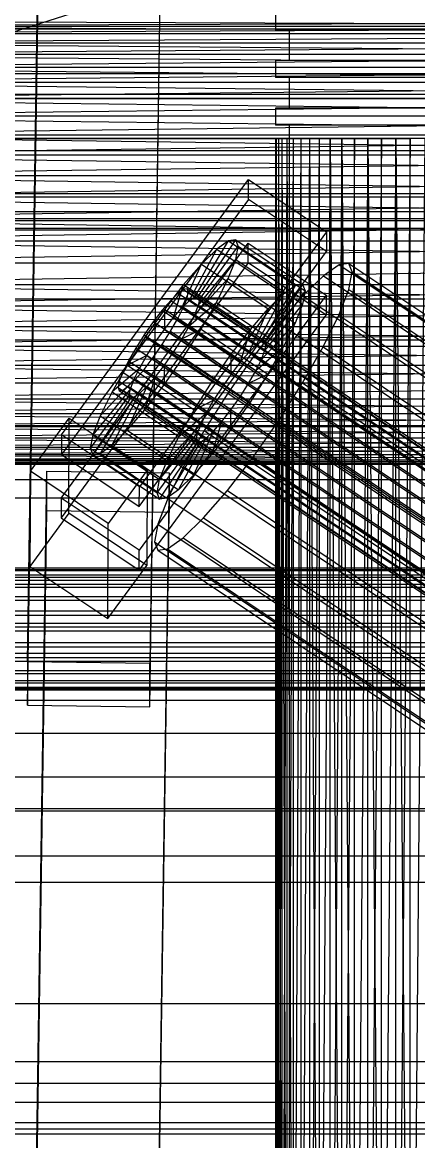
# Model space of a CAD drawing. Header units: millimetres. Extents: x -2500 to 58855, y -53268 to 6837.
# Drawn here: x -379.3 to -321.1, y -33967.7 to -33802.9 of the extents above; entities that cross this region are included whole.
import ezdxf

# ---------------------------------------------------------------- set-up
doc = ezdxf.new("R2010")
doc.units = ezdxf.units.MM
for name, color, linetype, lineweight in [('COTAS_O', 1, 'Continuous', 0), ('frontal_briquetadora', 7, 'Continuous', 0), ('frontal_C01', 7, 'Continuous', 0), ('frontal_C02', 7, 'Continuous', 0), ('frontal_C03', 7, 'Continuous', 0), ('frontal_secador', 7, 'Continuous', 0)]:
    doc.layers.add(name, color=color, linetype=linetype, lineweight=lineweight)
doc.dimstyles.new('R19_100', dxfattribs={"dimtxt": 250, "dimasz": 150, "dimexe": 150, "dimexo": 80, "dimgap": 100, "dimtad": 1, "dimtih": 1, "dimtoh": 1, "dimdsep": 46, "dimcen": 0.09, "dimadec": 0, "dimazin": 0, "dimtfac": 1, "dimtdec": 4, "dimtofl": 0, "dimtmove": 0, "dimatfit": 3, "dimfxl": 1, "dimtolj": 1, "dimtzin": 0, "dimarcsym": 0})

# ---------------------------------------------------------------- blocks, each defined once
blk = doc.blocks.new('*D39')
at = {"layer": 'COTAS_O', "color": 0, "lineweight": -2, "transparency": 16777216}
for p, q in [((-1725, -34320), (-1725, -33550)), ((1725, -34320), (1725, -33550)), ((-1575, -33700), (1575, -33700))]:
    blk.add_line(p, q, dxfattribs=at)
at = {"layer": 'COTAS_O', "color": 0, "transparency": 16777216}
for points in [[(-1575, -33675), (-1575, -33725), (-1725, -33700)], [(1575, -33675), (1575, -33725), (1725, -33700)]]:
    blk.add_solid(points, dxfattribs=at)
at = {"layer": 'Defpoints', "color": 0, "transparency": 16777216}
for p in [(1725, -33700), (-1725, -34400), (1725, -34400)]:
    blk.add_point(p, dxfattribs=at)
blk = doc.blocks.new('*D42')
at = {"layer": 'COTAS_O', "color": 0, "lineweight": -2, "transparency": 16777216}
for p, q in [((-570, -33700), (200, -33700)), ((50, -34750), (50, -33850)), ((-570, -34900), (200, -34900))]:
    blk.add_line(p, q, dxfattribs=at)
at = {"layer": 'COTAS_O', "color": 0, "transparency": 16777216}
for points in [[(25, -33850), (75, -33850), (50, -33700)], [(25, -34750), (75, -34750), (50, -34900)]]:
    blk.add_solid(points, dxfattribs=at)
at = {"layer": 'Defpoints', "color": 0, "transparency": 16777216}
for p in [(-650, -33700), (50, -33700), (-650, -34900)]:
    blk.add_point(p, dxfattribs=at)

msp = doc.modelspace()

# ---------------------------------------------------------------- linework, layer by layer
at = {"layer": 'frontal_briquetadora'}
for p, q in [((-210, -33750), (-430, -33820)), ((-210, -33802.684), (-430, -33803.471)), ((-210, -33803.471), (-430, -33802.684)), ((-342, -33801.5), (-342, -33804)), ((-210, -33803.471), (-430, -33804.562)), ((-210, -33803.471), (-430, -33803.471)), ((-210, -33804.562), (-430, -33803.471)), ((-339.821, -33804), (-342, -33804)), ((-338.019, -33804), (-340, -33804)), ((-340, -33804), (-340, -33808.5)), ((-333.717, -33804), (-339.821, -33804)), ((-332.47, -33804), (-338.019, -33804)), ((-324.895, -33804), (-333.717, -33804)), ((-324.45, -33804), (-332.47, -33804)), ((-315.105, -33804), (-324.895, -33804)), ((-315.55, -33804), (-324.45, -33804)), ((-210, -33804.562), (-430, -33805.946)), ((-210, -33804.562), (-430, -33804.562)), ((-210, -33805.946), (-430, -33807.611)), ((-210, -33805.946), (-430, -33805.946)), ((-210, -33807.611), (-430, -33805.946)), ((-210, -33807.611), (-430, -33809.54)), ((-210, -33807.611), (-430, -33807.611)), ((-430, -33807.611), (-210, -33809.54)), ((-339.821, -33808.5), (-342, -33808.5)), ((-342, -33808.5), (-342, -33811)), ((-338.019, -33808.5), (-340, -33808.5)), ((-333.717, -33808.5), (-339.821, -33808.5)), ((-332.47, -33808.5), (-338.019, -33808.5)), ((-324.895, -33808.5), (-333.717, -33808.5)), ((-324.45, -33808.5), (-332.47, -33808.5)), ((-315.105, -33808.5), (-324.895, -33808.5)), ((-315.55, -33808.5), (-324.45, -33808.5)), ((-210, -33809.54), (-430, -33811.715)), ((-210, -33809.54), (-430, -33809.54)), ((-430, -33809.54), (-210, -33811.715)), ((-339.821, -33811), (-342, -33811)), ((-338.019, -33811), (-340, -33811)), ((-340, -33811), (-340, -33815.5)), ((-333.717, -33811), (-339.821, -33811)), ((-332.47, -33811), (-338.019, -33811)), ((-324.895, -33811), (-333.717, -33811)), ((-324.45, -33811), (-332.47, -33811)), ((-315.105, -33811), (-324.895, -33811)), ((-315.55, -33811), (-324.45, -33811)), ((-210, -33811.715), (-430, -33811.715)), ((-430, -33814.115), (-210, -33811.715)), ((-430, -33811.715), (-210, -33814.115)), ((-210, -33814.115), (-430, -33814.115)), ((-430, -33816.716), (-210, -33814.115)), ((-430, -33814.115), (-210, -33816.716)), ((-339.821, -33815.5), (-342, -33815.5)), ((-342, -33815.5), (-342, -33818)), ((-338.019, -33815.5), (-340, -33815.5)), ((-333.717, -33815.5), (-339.821, -33815.5)), ((-332.47, -33815.5), (-338.019, -33815.5)), ((-324.895, -33815.5), (-333.717, -33815.5)), ((-324.45, -33815.5), (-332.47, -33815.5)), ((-315.105, -33815.5), (-324.895, -33815.5)), ((-315.55, -33815.5), (-324.45, -33815.5)), ((-210, -33816.716), (-430, -33816.716)), ((-430, -33819.494), (-210, -33816.716)), ((-430, -33816.716), (-210, -33819.494)), ((-339.821, -33818), (-342, -33818)), ((-338.019, -33818), (-340, -33818)), ((-340, -33818), (-340, -33990)), ((-333.717, -33818), (-339.821, -33818)), ((-332.47, -33818), (-338.019, -33818)), ((-324.895, -33818), (-333.717, -33818)), ((-324.45, -33818), (-332.47, -33818)), ((-315.105, -33818), (-324.895, -33818)), ((-315.55, -33818), (-324.45, -33818)), ((-210, -33819.494), (-430, -33819.494)), ((-430, -33822.421), (-210, -33819.494)), ((-430, -33819.494), (-210, -33822.421)), ((-210, -33820), (-430, -33820)), ((-335.556, -33820), (-430, -33820)), ((-430, -33820), (-333.957, -33820)), ((-337.006, -33820), (-430, -33820)), ((-338.292, -33820), (-430, -33820)), ((-430, -33820), (-332.223, -33820)), ((-339.402, -33820), (-430, -33820)), ((-430, -33820), (-330.371, -33820)), ((-340.325, -33820), (-430, -33820)), ((-430, -33820), (-328.419, -33820)), ((-341.053, -33820), (-430, -33820)), ((-430, -33820), (-326.386, -33820)), ((-430, -33820), (-324.292, -33820)), ((-341.577, -33820), (-430, -33820)), ((-430, -33820), (-322.156, -33820)), ((-320, -33820), (-430, -33820)), ((-341.894, -33820), (-430, -33820)), ((-342, -33820), (-430, -33820)), ((-341.894, -33820), (-342, -34060)), ((-342, -33820), (-342, -34060)), ((-341.894, -33820), (-342, -33820)), ((-342, -33820), (-341.894, -34060)), ((-341.577, -33820), (-341.894, -34060)), ((-341.894, -33820), (-341.894, -34060)), ((-341.577, -33820), (-341.894, -33820)), ((-341.894, -33820), (-341.577, -34060)), ((-341.053, -33820), (-341.577, -34060)), ((-341.577, -33820), (-341.577, -34060)), ((-341.053, -33820), (-341.577, -33820)), ((-341.577, -33820), (-341.053, -34060)), ((-340.325, -33820), (-341.053, -34060)), ((-341.053, -33820), (-341.053, -34060)), ((-340.325, -33820), (-341.053, -33820)), ((-341.053, -33820), (-340.325, -34060)), ((-339.402, -33820), (-340.325, -34060)), ((-340.325, -33820), (-340.325, -34060)), ((-339.402, -33820), (-340.325, -33820)), ((-340.325, -33820), (-339.402, -34060)), ((-338.292, -33820), (-339.402, -34060)), ((-339.402, -33820), (-339.402, -34060)), ((-338.292, -33820), (-339.402, -33820)), ((-337.006, -33820), (-338.292, -34060)), ((-338.292, -33820), (-338.292, -34060)), ((-337.006, -33820), (-338.292, -33820)), ((-335.556, -33820), (-337.006, -34060)), ((-337.006, -33820), (-337.006, -34060)), ((-335.556, -33820), (-337.006, -33820)), ((-337.006, -33820), (-335.556, -34060)), ((-333.957, -33820), (-335.556, -34060)), ((-335.556, -33820), (-335.556, -34060)), ((-333.957, -33820), (-335.556, -33820)), ((-332.223, -33820), (-333.957, -34060)), ((-333.957, -34060), (-333.957, -33820)), ((-332.223, -33820), (-333.957, -33820)), ((-333.957, -33820), (-332.223, -34060)), ((-330.371, -33820), (-332.223, -34060)), ((-332.223, -34060), (-332.223, -33820)), ((-330.371, -33820), (-332.223, -33820)), ((-332.223, -33820), (-330.371, -34060)), ((-328.419, -33820), (-330.371, -34060)), ((-330.371, -34060), (-330.371, -33820)), ((-328.419, -33820), (-330.371, -33820)), ((-326.386, -33820), (-328.419, -34060)), ((-328.419, -34060), (-328.419, -33820)), ((-326.386, -33820), (-328.419, -33820)), ((-328.419, -33820), (-326.386, -34060)), ((-324.292, -33820), (-326.386, -34060)), ((-326.386, -34060), (-326.386, -33820)), ((-324.292, -33820), (-326.386, -33820)), ((-322.156, -33820), (-324.292, -34060)), ((-324.292, -34060), (-324.292, -33820)), ((-322.156, -33820), (-324.292, -33820)), ((-324.292, -33820), (-322.156, -34060)), ((-320, -33820), (-322.156, -34060)), ((-322.156, -34060), (-322.156, -33820)), ((-320, -33820), (-322.156, -33820)), ((-210, -33822.421), (-430, -33822.421)), ((-430, -33825.47), (-210, -33822.421)), ((-430, -33822.421), (-210, -33825.47)), ((-210, -33825.47), (-430, -33825.47)), ((-430, -33828.612), (-210, -33825.47)), ((-430, -33825.47), (-210, -33828.612)), ((-210, -33828.612), (-430, -33828.612)), ((-430, -33831.815), (-210, -33828.612)), ((-430, -33828.612), (-210, -33831.815)), ((-210, -33831.815), (-430, -33835.05)), ((-210, -33831.815), (-430, -33831.815)), ((-430, -33831.815), (-210, -33835.05)), ((-210, -33835.05), (-430, -33838.284)), ((-430, -33835.05), (-210, -33835.05)), ((-210, -33838.284), (-430, -33835.05)), ((-210, -33838.284), (-430, -33841.488)), ((-430, -33838.284), (-210, -33838.284)), ((-210, -33841.488), (-430, -33844.629)), ((-430, -33841.488), (-210, -33841.488)), ((-210, -33844.629), (-430, -33841.488)), ((-210, -33844.629), (-430, -33847.678)), ((-430, -33844.629), (-210, -33844.629)), ((-210, -33847.678), (-430, -33844.629)), ((-210, -33847.678), (-430, -33850.606)), ((-430, -33847.678), (-210, -33847.678)), ((-210, -33850.606), (-430, -33847.678)), ((-210, -33850.606), (-430, -33853.384)), ((-430, -33850.606), (-210, -33850.606)), ((-210, -33853.384), (-430, -33850.606)), ((-210, -33853.384), (-430, -33855.985)), ((-430, -33853.384), (-210, -33853.384)), ((-210, -33855.985), (-430, -33853.384)), ((-210, -33855.985), (-430, -33858.384)), ((-430, -33855.985), (-210, -33855.985)), ((-210, -33858.384), (-430, -33858.384)), ((-210, -33858.384), (-430, -33860.559)), ((-210, -33860.559), (-430, -33858.384)), ((-210, -33860.559), (-430, -33860.559)), ((-210, -33860.559), (-430, -33862.488)), ((-210, -33862.488), (-430, -33860.559)), ((-210, -33862.488), (-430, -33862.488)), ((-210, -33862.488), (-430, -33864.153)), ((-210, -33864.153), (-430, -33862.488)), ((-210, -33864.153), (-430, -33864.153)), ((-210, -33864.153), (-430, -33865.538)), ((-210, -33865.538), (-430, -33864.153)), ((-210, -33865.538), (-430, -33865.538)), ((-210, -33865.538), (-430, -33866.629)), ((-210, -33866.629), (-430, -33865.538)), ((-210, -33866.629), (-430, -33866.629)), ((-210, -33866.629), (-430, -33867.416)), ((-210, -33867.416), (-430, -33866.629)), ((-210, -33867.416), (-430, -33867.416)), ((-210, -33867.416), (-430, -33867.891)), ((-210, -33867.891), (-430, -33867.416)), ((-210, -33867.891), (-430, -33867.891)), ((-210, -33867.891), (-430, -33868.05)), ((-210, -33868.05), (-430, -33867.891)), ((-210, -33868.05), (-430, -33868.05))]:
    msp.add_line(p, q, dxfattribs=at)
at = {"layer": 'frontal_C01'}
for p, q in [((-378.512, -33897.114), (-375.644, -33705.166)), ((-357.646, -33705.408), (-360.514, -33897.355)), ((-378.512, -33903.518), (-375.644, -33711.57)), ((-360.514, -33903.759), (-357.646, -33711.811)), ((450, -33810.442), (-450, -33810.442)), ((450, -33830.793), (-450, -33830.793)), ((-450, -33843.6), (450, -33843.6)), ((-425, -33891.431), (425, -33891.431)), ((-360.514, -33897.355), (-378.512, -33897.114)), ((-378.512, -33897.114), (-378.512, -33903.518)), ((-360.514, -33903.759), (-360.514, -33897.355)), ((425, -33902.8), (-425, -33902.8)), ((-378.512, -33903.518), (-360.514, -33903.759)), ((425, -33907.696), (-425, -33907.696)), ((-425, -33919.065), (425, -33919.065))]:
    msp.add_line(p, q, dxfattribs=at)
at = {"layer": 'frontal_C02'}
for p, q in [((-373.501, -33863.634), (-345.969, -33826.041)), ((-345.981, -33828.963), (-345.969, -33826.041)), ((-345.969, -33826.041), (-334.501, -33833.724)), ((-345.981, -33828.963), (-373.513, -33866.556)), ((-334.513, -33836.647), (-345.981, -33828.963)), ((-334.501, -33833.724), (-362.033, -33871.317)), ((-334.501, -33833.724), (-334.513, -33836.647)), ((-373.539, -33872.986), (-346.008, -33835.393)), ((-353.892, -33843.321), (-348.918, -33835.077)), ((-353.378, -33843.251), (-347.835, -33834.93)), ((-348.918, -33835.077), (-350.645, -33836.292)), ((-347.835, -33834.93), (-348.918, -33835.077)), ((-348.918, -33835.077), (-339.088, -33841.663)), ((-347.835, -33834.93), (-338.005, -33841.515)), ((-347.47, -33835.86), (-347.835, -33834.93)), ((-346.02, -33838.316), (-346.008, -33835.393)), ((-346.008, -33835.393), (-334.539, -33843.077)), ((-362.045, -33874.24), (-334.513, -33836.647)), ((-354.71, -33843.896), (-350.645, -33836.292)), ((-353.205, -33843.692), (-347.47, -33835.86)), ((-350.645, -33836.292), (-352.899, -33838.491)), ((-350.645, -33836.292), (-340.816, -33842.877)), ((-347.847, -33837.804), (-347.47, -33835.86)), ((-347.47, -33835.86), (-337.64, -33842.446)), ((-346.02, -33838.316), (-373.551, -33875.909)), ((-355.777, -33844.938), (-352.899, -33838.491)), ((-352.899, -33838.491), (-355.525, -33841.525)), ((-353.384, -33844.613), (-347.847, -33837.804)), ((-352.899, -33838.491), (-343.069, -33845.077)), ((-348.941, -33840.63), (-347.847, -33837.804)), ((-347.847, -33837.804), (-338.017, -33844.39)), ((-334.551, -33845.999), (-346.02, -33838.316)), ((-332.629, -33838.582), (-334.938, -33840.206)), ((-331.181, -33838.385), (-332.629, -33838.582)), ((-332.629, -33838.582), (-148.32, -33962.066)), ((-330.692, -33839.628), (-331.181, -33838.385)), ((-331.181, -33838.385), (-146.872, -33961.869)), ((-353.902, -33845.951), (-348.941, -33840.63)), ((-350.678, -33844.145), (-348.941, -33840.63)), ((-348.941, -33840.63), (-339.111, -33847.216)), ((-334.938, -33840.206), (-337.95, -33843.146)), ((-334.938, -33840.206), (-150.629, -33963.69)), ((-331.197, -33842.228), (-330.692, -33839.628)), ((-330.692, -33839.628), (-146.383, -33963.112)), ((-355.525, -33841.525), (-358.345, -33845.187)), ((-357.021, -33846.375), (-355.525, -33841.525)), ((-355.53, -33842.223), (-356.348, -33842.799)), ((-355.017, -33842.153), (-355.53, -33842.223)), ((-355.53, -33842.223), (-141.731, -33985.465)), ((-355.525, -33841.525), (-345.695, -33848.111)), ((-354.844, -33842.594), (-355.017, -33842.153)), ((-355.017, -33842.153), (-141.218, -33985.395)), ((-339.088, -33841.663), (-344.062, -33849.907)), ((-338.005, -33841.515), (-343.549, -33849.837)), ((-340.816, -33842.877), (-339.088, -33841.663)), ((-339.088, -33841.663), (-338.005, -33841.515)), ((-338.005, -33841.515), (-337.64, -33842.446)), ((-332.659, -33846.005), (-331.197, -33842.228)), ((-331.197, -33842.228), (-146.887, -33965.712)), ((-334.539, -33843.077), (-362.071, -33880.669)), ((-357.415, -33843.84), (-358.659, -33845.278)), ((-356.348, -33842.799), (-357.415, -33843.84)), ((-357.415, -33843.84), (-143.617, -33987.082)), ((-356.348, -33842.799), (-142.549, -33986.04)), ((-355.777, -33844.938), (-354.71, -33843.896)), ((-355.541, -33844.854), (-355.022, -33843.515)), ((-355.022, -33843.515), (-354.844, -33842.594)), ((-355.022, -33843.515), (-141.224, -33986.756)), ((-354.844, -33842.594), (-141.045, -33985.835)), ((-354.71, -33843.896), (-353.892, -33843.321)), ((-344.88, -33850.482), (-354.71, -33843.896)), ((-353.892, -33843.321), (-353.378, -33843.251)), ((-344.062, -33849.907), (-353.892, -33843.321)), ((-353.205, -33843.692), (-353.384, -33844.613)), ((-343.549, -33849.837), (-353.378, -33843.251)), ((-353.378, -33843.251), (-353.205, -33843.692)), ((-343.376, -33850.277), (-353.205, -33843.692)), ((-340.816, -33842.877), (-344.88, -33850.482)), ((-337.64, -33842.446), (-343.376, -33850.277)), ((-343.069, -33845.077), (-340.816, -33842.877)), ((-337.95, -33843.146), (-341.461, -33847.202)), ((-337.64, -33842.446), (-338.017, -33844.39)), ((-337.95, -33843.146), (-153.641, -33966.63)), ((-334.539, -33843.077), (-334.551, -33845.999)), ((-358.345, -33845.187), (-361.166, -33849.228)), ((-358.659, -33845.278), (-359.995, -33847.012)), ((-358.659, -33845.278), (-144.861, -33988.519)), ((-358.345, -33845.187), (-358.357, -33848.11)), ((-348.515, -33851.773), (-358.345, -33845.187)), ((-357.021, -33846.375), (-355.777, -33844.938)), ((-356.363, -33846.518), (-355.541, -33844.854)), ((-345.947, -33851.524), (-355.777, -33844.938)), ((-355.541, -33844.854), (-141.742, -33988.095)), ((-354.725, -33847.616), (-350.678, -33844.145)), ((-353.384, -33844.613), (-353.902, -33845.951)), ((-343.554, -33851.198), (-353.384, -33844.613)), ((-352.938, -33848.109), (-350.678, -33844.145)), ((-350.678, -33844.145), (-340.848, -33850.731)), ((-343.069, -33845.077), (-345.947, -33851.524)), ((-345.695, -33848.111), (-343.069, -33845.077)), ((-338.017, -33844.39), (-343.554, -33851.198)), ((-338.017, -33844.39), (-339.111, -33847.216)), ((-362.083, -33883.592), (-334.551, -33845.999)), ((-359.995, -33847.012), (-361.332, -33848.926)), ((-146.196, -33990.254), (-359.995, -33847.012)), ((-358.357, -33848.11), (-357.021, -33846.375)), ((-357.434, -33848.396), (-356.363, -33846.518)), ((-347.191, -33852.961), (-357.021, -33846.375)), ((-356.363, -33846.518), (-142.565, -33989.76)), ((-353.902, -33845.951), (-354.725, -33847.616)), ((-344.073, -33852.537), (-353.902, -33845.951)), ((-341.461, -33847.202), (-345.231, -33852.098)), ((-339.111, -33847.216), (-344.073, -33852.537)), ((-341.461, -33847.202), (-157.152, -33970.686)), ((-339.111, -33847.216), (-340.848, -33850.731)), ((-334.981, -33850.704), (-332.659, -33846.005)), ((-332.659, -33846.005), (-148.35, -33969.489)), ((-361.332, -33848.926), (-362.578, -33850.889)), ((-361.332, -33848.926), (-147.533, -33992.168)), ((-359.693, -33850.024), (-358.357, -33848.11)), ((-358.68, -33850.359), (-357.434, -33848.396)), ((-358.357, -33848.11), (-348.527, -33854.696)), ((-357.434, -33848.396), (-143.635, -33991.638)), ((-354.725, -33847.616), (-355.796, -33849.494)), ((-355.796, -33849.494), (-352.938, -33848.109)), ((-355.569, -33852.253), (-352.938, -33848.109)), ((-344.895, -33854.202), (-354.725, -33847.616)), ((-352.938, -33848.109), (-343.108, -33854.695)), ((-348.515, -33851.773), (-345.695, -33848.111)), ((-345.695, -33848.111), (-347.191, -33852.961)), ((-361.166, -33849.228), (-363.797, -33853.371)), ((-359.693, -33850.024), (-361.166, -33849.228)), ((-361.166, -33849.228), (-351.336, -33855.814)), ((-360.939, -33851.987), (-359.693, -33850.024)), ((-360.017, -33852.273), (-358.68, -33850.359)), ((-349.863, -33856.61), (-359.693, -33850.024)), ((-358.68, -33850.359), (-144.881, -33993.6)), ((-355.796, -33849.494), (-357.042, -33851.457)), ((-345.966, -33856.08), (-355.796, -33849.494)), ((-344.88, -33850.482), (-345.947, -33851.524)), ((-344.062, -33849.907), (-344.88, -33850.482)), ((-343.549, -33849.837), (-344.062, -33849.907)), ((-343.554, -33851.198), (-343.376, -33850.277)), ((-343.376, -33850.277), (-343.549, -33849.837)), ((-360.939, -33851.987), (-363.797, -33853.371)), ((-362.578, -33850.889), (-363.648, -33852.767)), ((-362.578, -33850.889), (-148.779, -33994.13)), ((-362.01, -33853.864), (-360.939, -33851.987)), ((-351.109, -33858.572), (-360.939, -33851.987)), ((-357.042, -33851.457), (-358.378, -33853.371)), ((-357.042, -33851.457), (-355.569, -33852.253)), ((-347.212, -33858.043), (-357.042, -33851.457)), ((-351.336, -33855.814), (-348.515, -33851.773)), ((-345.231, -33852.098), (-349.002, -33857.499)), ((-348.527, -33854.696), (-348.515, -33851.773)), ((-345.947, -33851.524), (-347.191, -33852.961)), ((-160.922, -33975.582), (-345.231, -33852.098)), ((-340.848, -33850.731), (-344.895, -33854.202)), ((-344.073, -33852.537), (-343.554, -33851.198)), ((-340.848, -33850.731), (-343.108, -33854.695)), ((-338.003, -33856.004), (-334.981, -33850.704)), ((-334.981, -33850.704), (-150.672, -33974.188)), ((-363.797, -33853.371), (-366.057, -33857.336)), ((-362.01, -33853.864), (-366.057, -33857.336)), ((-363.648, -33852.767), (-364.471, -33854.432)), ((-363.797, -33853.371), (-353.967, -33859.957)), ((-363.648, -33852.767), (-149.85, -33996.008)), ((-362.833, -33855.529), (-362.01, -33853.864)), ((-352.18, -33860.45), (-362.01, -33853.864)), ((-361.352, -33854.008), (-360.017, -33852.273)), ((-360.017, -33852.273), (-146.218, -33995.514)), ((-358.378, -33853.371), (-359.714, -33855.105)), ((-358.39, -33856.293), (-355.569, -33852.253)), ((-358.378, -33853.371), (-358.39, -33856.293)), ((-348.548, -33859.956), (-358.378, -33853.371)), ((-355.569, -33852.253), (-345.739, -33858.839)), ((-347.191, -33852.961), (-348.527, -33854.696)), ((-344.895, -33854.202), (-344.073, -33852.537)), ((-362.833, -33855.529), (-367.794, -33860.851)), ((-364.471, -33854.432), (-364.989, -33855.77)), ((-364.471, -33854.432), (-150.672, -33997.673)), ((-363.664, -33856.487), (-362.596, -33855.445)), ((-363.351, -33856.868), (-362.833, -33855.529)), ((-353.003, -33862.115), (-362.833, -33855.529)), ((-362.596, -33855.445), (-361.352, -33854.008)), ((-362.596, -33855.445), (-148.798, -33998.686)), ((-361.352, -33854.008), (-147.554, -33997.249)), ((-359.714, -33855.105), (-361.21, -33859.955)), ((-359.714, -33855.105), (-360.958, -33856.543)), ((-349.884, -33861.691), (-359.714, -33855.105)), ((-348.527, -33854.696), (-349.863, -33856.61)), ((-345.966, -33856.08), (-344.895, -33854.202)), ((-343.108, -33854.695), (-345.966, -33856.08)), ((-343.108, -33854.695), (-345.739, -33858.839)), ((-363.351, -33856.868), (-368.888, -33863.677)), ((-364.989, -33855.77), (-365.168, -33856.691)), ((-365.168, -33856.691), (-364.995, -33857.132)), ((-365.168, -33856.691), (-151.369, -33999.933)), ((-364.995, -33857.132), (-364.482, -33857.062)), ((-364.995, -33857.132), (-151.196, -34000.373)), ((-364.989, -33855.77), (-151.191, -33999.012)), ((-364.482, -33857.062), (-363.664, -33856.487)), ((-364.482, -33857.062), (-150.683, -34000.304)), ((-360.958, -33856.543), (-363.836, -33862.99)), ((-363.664, -33856.487), (-149.865, -33999.728)), ((-363.53, -33857.789), (-363.351, -33856.868)), ((-353.521, -33863.454), (-363.351, -33856.868)), ((-360.958, -33856.543), (-362.025, -33857.584)), ((-361.21, -33859.955), (-358.39, -33856.293)), ((-351.128, -33863.128), (-360.958, -33856.543)), ((-358.39, -33856.293), (-348.56, -33862.879)), ((-353.967, -33859.957), (-351.336, -33855.814)), ((-351.336, -33855.814), (-349.863, -33856.61)), ((-349.863, -33856.61), (-351.109, -33858.572)), ((-347.212, -33858.043), (-345.966, -33856.08)), ((-341.52, -33861.543), (-338.003, -33856.004)), ((-338.003, -33856.004), (-153.694, -33979.488)), ((-363.53, -33857.789), (-369.265, -33865.621)), ((-363.357, -33858.23), (-368.9, -33866.551)), ((-362.843, -33858.16), (-367.817, -33866.404)), ((-366.057, -33857.336), (-367.794, -33860.851)), ((-362.025, -33857.584), (-366.09, -33865.189)), ((-366.057, -33857.336), (-356.228, -33863.922)), ((-363.357, -33858.23), (-363.53, -33857.789)), ((-353.7, -33864.375), (-363.53, -33857.789)), ((-362.843, -33858.16), (-363.357, -33858.23)), ((-353.527, -33864.815), (-363.357, -33858.23)), ((-362.025, -33857.584), (-362.843, -33858.16)), ((-353.014, -33864.746), (-362.843, -33858.16)), ((-352.196, -33864.17), (-362.025, -33857.584)), ((-353.967, -33859.957), (-351.109, -33858.572)), ((-349.002, -33857.499), (-352.519, -33863.039)), ((-351.109, -33858.572), (-352.18, -33860.45)), ((-349.002, -33857.499), (-164.693, -33980.983)), ((-348.548, -33859.956), (-347.212, -33858.043)), ((-345.739, -33858.839), (-347.212, -33858.043)), ((-363.836, -33862.99), (-361.21, -33859.955)), ((-361.21, -33859.955), (-351.38, -33866.541)), ((-356.228, -33863.922), (-353.967, -33859.957)), ((-356.228, -33863.922), (-352.18, -33860.45)), ((-352.18, -33860.45), (-353.003, -33862.115)), ((-349.884, -33861.691), (-348.548, -33859.956)), ((-345.739, -33858.839), (-348.56, -33862.879)), ((-348.56, -33862.879), (-348.548, -33859.956)), ((-378.086, -33869.022), (-372.35, -33861.19)), ((-372.408, -33875.219), (-372.35, -33861.19)), ((-372.35, -33861.19), (-360.882, -33868.874)), ((-367.794, -33860.851), (-368.888, -33863.677)), ((-367.794, -33860.851), (-357.964, -33867.436)), ((-357.964, -33867.436), (-353.003, -33862.115)), ((-353.003, -33862.115), (-353.521, -33863.454)), ((-351.38, -33866.541), (-349.884, -33861.691)), ((-351.128, -33863.128), (-349.884, -33861.691)), ((-345.291, -33866.945), (-341.52, -33861.543)), ((-341.52, -33861.543), (-157.211, -33985.027)), ((-373.501, -33863.634), (-373.513, -33866.556)), ((-362.033, -33871.317), (-373.501, -33863.634)), ((-368.888, -33863.677), (-369.265, -33865.621)), ((-368.888, -33863.677), (-359.058, -33870.262)), ((-366.09, -33865.189), (-363.836, -33862.99)), ((-363.836, -33862.99), (-354.006, -33869.575)), ((-359.058, -33870.262), (-353.521, -33863.454)), ((-352.519, -33863.039), (-355.541, -33868.339)), ((-354.006, -33869.575), (-351.128, -33863.128)), ((-353.521, -33863.454), (-353.7, -33864.375)), ((-352.519, -33863.039), (-168.21, -33986.523)), ((-352.196, -33864.17), (-351.128, -33863.128)), ((-348.56, -33862.879), (-351.38, -33866.541)), ((-367.817, -33866.404), (-366.09, -33865.189)), ((-366.09, -33865.189), (-356.26, -33871.775)), ((-359.436, -33872.207), (-353.7, -33864.375)), ((-359.07, -33873.137), (-353.527, -33864.815)), ((-357.987, -33872.99), (-353.014, -33864.746)), ((-357.964, -33867.436), (-356.228, -33863.922)), ((-356.26, -33871.775), (-352.196, -33864.17)), ((-353.7, -33864.375), (-353.527, -33864.815)), ((-353.527, -33864.815), (-353.014, -33864.746)), ((-353.014, -33864.746), (-352.196, -33864.17)), ((-373.513, -33866.556), (-362.045, -33874.24)), ((-369.265, -33865.621), (-368.9, -33866.551)), ((-369.265, -33865.621), (-359.436, -33872.207)), ((-368.9, -33866.551), (-367.817, -33866.404)), ((-368.9, -33866.551), (-359.07, -33873.137)), ((-367.817, -33866.404), (-357.987, -33872.99)), ((-351.38, -33866.541), (-354.006, -33869.575)), ((-349.061, -33871.841), (-345.291, -33866.945)), ((-345.291, -33866.945), (-160.982, -33990.429)), ((-359.058, -33870.262), (-357.964, -33867.436)), ((-355.541, -33868.339), (-357.863, -33873.037)), ((-355.541, -33868.339), (-171.232, -33991.823)), ((-378.512, -34062.769), (-375.644, -33869.002)), ((-378.086, -33869.022), (-378.143, -33883.051)), ((-366.618, -33876.706), (-378.086, -33869.022)), ((-375.644, -33874.847), (-375.644, -33869.002)), ((-375.644, -33869.002), (-357.646, -33869.245)), ((-360.882, -33868.874), (-366.618, -33876.706)), ((-360.882, -33868.874), (-360.939, -33882.903)), ((-357.646, -33869.245), (-360.514, -34063.013)), ((-359.436, -33872.207), (-359.058, -33870.262)), ((-357.646, -33869.245), (-357.646, -33875.091)), ((-354.006, -33869.575), (-356.26, -33871.775)), ((-362.045, -33874.24), (-362.033, -33871.317)), ((-356.26, -33871.775), (-357.987, -33872.99)), ((-352.572, -33875.897), (-349.061, -33871.841)), ((-349.061, -33871.841), (-164.752, -33995.325)), ((-373.539, -33872.986), (-373.551, -33875.909)), ((-362.071, -33880.669), (-373.539, -33872.986)), ((-359.07, -33873.137), (-359.436, -33872.207)), ((-357.863, -33873.037), (-359.326, -33876.815)), ((-357.987, -33872.99), (-359.07, -33873.137)), ((-357.863, -33873.037), (-173.554, -33996.521)), ((-378.512, -34068.615), (-375.644, -33874.847)), ((-372.408, -33875.219), (-378.143, -33883.051)), ((-357.646, -33875.091), (-375.644, -33874.847)), ((-360.939, -33882.903), (-372.408, -33875.219)), ((-360.514, -34068.858), (-357.646, -33875.091)), ((-373.551, -33875.909), (-362.083, -33883.592)), ((-366.675, -33890.734), (-366.618, -33876.706)), ((-359.326, -33876.815), (-359.83, -33879.414)), ((-359.326, -33876.815), (-175.016, -34000.299)), ((-355.584, -33878.837), (-352.572, -33875.897)), ((-352.572, -33875.897), (-168.263, -33999.381)), ((-359.83, -33879.414), (-359.341, -33880.658)), ((-359.83, -33879.414), (-175.521, -34002.898)), ((-357.893, -33880.461), (-355.584, -33878.837)), ((-355.584, -33878.837), (-171.275, -34002.321)), ((-362.083, -33883.592), (-362.071, -33880.669)), ((-359.341, -33880.658), (-357.893, -33880.461)), ((-359.341, -33880.658), (-175.032, -34004.142)), ((-357.893, -33880.461), (-173.584, -34003.945)), ((-440, -33883.258), (440, -33883.258)), ((-440, -33883.484), (440, -33883.484)), ((-378.143, -33883.051), (-366.675, -33890.734)), ((-366.675, -33890.734), (-360.939, -33882.903)), ((-440, -33883.646), (440, -33883.646)), ((-440, -33884.307), (440, -33884.307)), ((-440, -33884.62), (440, -33884.62)), ((-440, -33885.671), (440, -33885.671)), ((-440, -33886.114), (440, -33886.114)), ((-440, -33887.484), (440, -33887.484)), ((-440, -33888.027), (440, -33888.027)), ((440, -33889.622), (-440, -33889.622)), ((-440, -33890.227), (440, -33890.227)), ((-440, -33891.94), (440, -33891.94)), ((-440, -33892.566), (440, -33892.566)), ((-440, -33894.278), (440, -33894.278)), ((-440, -33894.883), (440, -33894.883)), ((-440, -33896.479), (440, -33896.479)), ((-440, -33897.021), (440, -33897.021)), ((-440, -33898.392), (440, -33898.392)), ((-440, -33898.834), (440, -33898.834)), ((-440, -33899.886), (440, -33899.886)), ((-440, -33900.199), (440, -33900.199)), ((-440, -33900.86), (440, -33900.86)), ((-440, -33901.022), (440, -33901.022)), ((-440, -33901.247), (440, -33901.247)), ((-450, -33914.05), (450, -33914.05)), ((450, -33925.74), (-450, -33925.74)), ((450, -33947.522), (-450, -33947.522)), ((-450, -33959.212), (450, -33959.212))]:
    msp.add_line(p, q, dxfattribs=at)
at = {"layer": 'frontal_C03'}
for p, q in [((-450, -33885.09), (450, -33885.09)), ((450, -33895.862), (-450, -33895.862)), ((450, -33918.797), (-450, -33918.797)), ((-450, -33929.569), (450, -33929.569))]:
    msp.add_line(p, q, dxfattribs=at)
at = {"layer": 'frontal_secador'}
for p, q in [((1360, -33803.853), (-1360, -33803.853)), ((1360, -33813.5), (-1360, -33813.5)), ((1250, -33814.076), (-1250, -33814.076)), ((1360, -33821.784), (-1360, -33821.784)), ((1360, -33828.141), (-1360, -33828.141)), ((1360, -33832.137), (-1360, -33832.137)), ((1360, -33833.5), (-1360, -33833.5)), ((1250, -33833.25), (-1250, -33833.25)), ((1250, -33849.715), (-1250, -33849.715)), ((1250, -33862.349), (-1250, -33862.349)), ((1250, -33870.291), (-1250, -33870.291)), ((1250, -33873), (-1250, -33873)), ((-1250, -33956), (1250, -33956)), ((-1250, -33962), (1250, -33962)), ((-1250, -33965), (1250, -33965)), ((1250, -33966), (-1250, -33966)), ((-1250, -33966.659), (1250, -33966.659))]:
    msp.add_line(p, q, dxfattribs=at)

# ---------------------------------------------------------------- dimensions: what is measured, and where the dimension line sits
at = {"layer": 'COTAS_O'}
for p1, p2, distance, picture, middle in [((-1725, -34400), (1725, -34400), 700, '*D39', (0, -33700)), ((-650, -34900), (-650, -33700), -700, '*D42', (50, -34300))]:
    dim = msp.add_aligned_dim(p1=p1, p2=p2, distance=distance, text='<> O', dimstyle='R19_100', dxfattribs=at)
    dim.commit()
    dim.dimension.update_dxf_attribs({"geometry": picture, "text_midpoint": middle})

doc.saveas('drawing.dxf')
